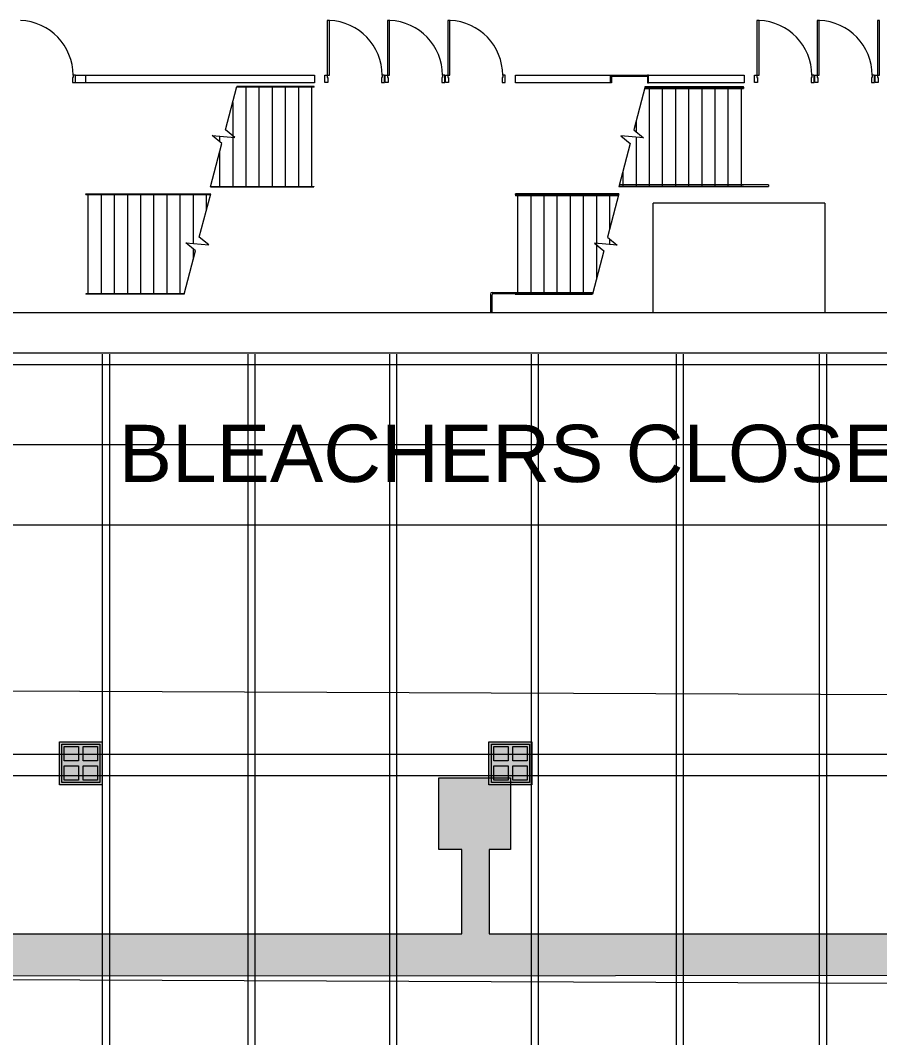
# Model space of a CAD drawing. Header units: inches. Extents: x -10671 to 1761, y -674 to 7170.
# Drawn here: x -9069 to -8349, y 6268 to 7121 of the extents above; entities that cross this region are included whole.
import ezdxf

# ---------------------------------------------------------------- set-up
doc = ezdxf.new("R2010")
doc.units = ezdxf.units.IN
doc.header["$LTSCALE"] = 19.2
doc.header["$MEASUREMENT"] = 0
for name, color, linetype, lineweight, true_color in [('DWG-bldg-utility box', 3, 'Continuous', 18, 0x00ff00), ('Venue-Bleachers Stored', 7, 'Continuous', 15, 0xdd0000), ('Venue-Ceiling-HVAC', 7, 'Continuous', 5, 0xbbbbbb), ('Venue-Rigging Steel-High', 7, 'Continuous', 5, 0x800000), ('Venue-Rigging Steel-Low', 7, 'Continuous', 5, 0x0000dd)]:
    doc.layers.add(name, color=color, linetype=linetype, lineweight=lineweight, true_color=true_color)
for name, color, linetype, lineweight in [('Venue-Ceiling-Lights Circuits', 7, 'Continuous', 5), ('Venue-Floor Pockets', 7, 'Continuous', 5), ('Venue-Walls and Doors', 7, 'Continuous', 5)]:
    doc.layers.add(name, color=color, linetype=linetype, lineweight=lineweight)
doc.styles.add('Arial', font='Arial')

# ---------------------------------------------------------------- blocks, each defined once
blk = doc.blocks.new('FLOORBOX')
at = {"layer": 'Venue-Floor Pockets', "linetype": 'Continuous', "lineweight": 0, "true_color": 0xaaaaaa}
blk.add_hatch(color=253, dxfattribs=at).paths.add_polyline_path([(-18, 18), (18, 18), (18, -18), (-18, -18)])
at = {"layer": 'Venue-Floor Pockets', "linetype": 'Continuous', "lineweight": 0, "true_color": 0xbbbbbb}
blk.add_hatch(color=9, dxfattribs=at).paths.add_polyline_path([(-16, 16), (16, 16), (16, -16), (-16, -16)])
at = {"layer": 'Venue-Floor Pockets', "linetype": 'Continuous', "lineweight": 0, "true_color": 0xdddddd}
for points in [[(-14, 14), (-2, 14), (-2, 2), (-14, 2)], [(2, 14), (14, 14), (14, 2), (2, 2)], [(-14, -2), (-2, -2), (-2, -14), (-14, -14)], [(2, -2), (14, -2), (14, -14), (2, -14)]]:
    blk.add_hatch(color=254, dxfattribs=at).paths.add_polyline_path(points)
at = {"layer": 'Venue-Floor Pockets', "color": 7, "linetype": 'Continuous', "lineweight": 5, "flags": 128}
for points in [[(-18, 18), (18, 18), (18, -18), (-18, -18)], [(-16, 16), (16, 16), (16, -16), (-16, -16)], [(-14, 14), (-2, 14), (-2, 2), (-14, 2)], [(2, 14), (14, 14), (14, 2), (2, 2)], [(-14, -2), (-2, -2), (-2, -14), (-14, -14)], [(2, -2), (14, -2), (14, -14), (2, -14)]]:
    blk.add_lwpolyline(points, close=True, dxfattribs=at)

msp = doc.modelspace()

# ---------------------------------------------------------------- hatches: boundary and pattern name
at = {"layer": 'Venue-Ceiling-HVAC', "linetype": 'Continuous', "lineweight": 0, "true_color": 0xbbbbbb}
msp.add_hatch(color=9, dxfattribs=at).paths.add_polyline_path([(-9581.34, 6319.91), (-9581.74, 6426.19), (-9599.48, 6426.19), (-9599.48, 6486.19), (-9539.48, 6486.19), (-9539.48, 6426.19), (-9557.33, 6426.19), (-9557.33, 6355.28), (-9145.78, 6355.28), (-9145.78, 6426.25), (-9164.97, 6426.25), (-9164.97, 6486.22), (-9104.92, 6486.22), (-9104.92, 6426.25), (-9122.64, 6426.25), (-9122.64, 6355.29), (-8699.14, 6355.29), (-8699.14, 6426.12), (-8718.34, 6426.12), (-8718.34, 6486.22), (-8658.36, 6486.19), (-8658.36, 6426.19), (-8676.11, 6426.19), (-8676.11, 6355.29), (-8250.36, 6355.29), (-8250.36, 6426.19), (-8269.57, 6426.19), (-8269.57, 6486.19), (-8209.57, 6486.19), (-8209.57, 6426.19), (-8227.35, 6426.19), (-8227.35, 6355.38), (-7816.69, 6355.38), (-7816.69, 6426.19), (-7835.88, 6426.19), (-7835.88, 6486.19), (-7775.88, 6486.19), (-7775.88, 6426.19), (-7793.31, 6426.19), (-7793.31, 6355.37), (-7559.34, 6355.86), (-7559.34, 6320.5)])

# ---------------------------------------------------------------- linework, layer by layer
at = {"layer": 'Venue-Bleachers Stored'}
for p, q in [((-7864.26, 6832.29), (-9452.26, 6832.29)), ((-7864.26, 6765.29), (-9452.26, 6765.29)), ((-9452.26, 6698.29), (-7864.26, 6698.29))]:
    msp.add_line(p, q, dxfattribs=at)
at = {"layer": 'Venue-Ceiling-HVAC', "flags": 128}
for points in [[(-9122.64, 6355.29), (-8699.14, 6355.29), (-8699.14, 6426.12), (-8718.34, 6426.12), (-8718.34, 6486.22), (-8658.36, 6486.19), (-8658.36, 6426.19), (-8676.11, 6426.19), (-8676.11, 6355.29), (-8250.36, 6355.29)], [(-7559.34, 6320.5), (-9581.34, 6319.91)]]:
    msp.add_lwpolyline(points, dxfattribs=at)
at = {"layer": 'Venue-Ceiling-Lights Circuits', "color": 7, "linetype": 'Continuous', "lineweight": 5}
for p, q in [((-7458.95, 6552.06), (-10217.82, 6563.62)), ((-7466.2, 6310.17), (-10211.82, 6321.67))]:
    msp.add_line(p, q, dxfattribs=at)
at = {"layer": 'Venue-Rigging Steel-High'}
for p, q in [((-9000.34, 6841.36), (-9000.34, 3990.43)), ((-9000.34, 6841.36), (-9000.34, 3990.43)), ((-8994.34, 6841.36), (-8994.34, 3990.43)), ((-8994.34, 6841.36), (-8994.34, 3990.43)), ((-8878.44, 6841.36), (-8878.44, 3990.43)), ((-8872.44, 6841.36), (-8872.44, 3990.43)), ((-8759.69, 6841.36), (-8759.69, 3990.43)), ((-8753.69, 6841.36), (-8753.69, 3990.43)), ((-8640.98, 6841.36), (-8640.98, 3990.43)), ((-8634.98, 6841.36), (-8634.98, 3990.43)), ((-8519.47, 6841.36), (-8519.47, 3990.43)), ((-8513.47, 6841.36), (-8513.47, 3990.43)), ((-8399.49, 6841.36), (-8399.49, 3990.43)), ((-8393.49, 6841.36), (-8393.49, 3990.43))]:
    msp.add_line(p, q, dxfattribs=at)
at = {"layer": 'Venue-Rigging Steel-Low'}
for p, q in [((-7587.71, 6505.75), (-9700.72, 6505.75)), ((-7587.71, 6487.75), (-9700.72, 6487.75))]:
    msp.add_line(p, q, dxfattribs=at)
at = {"layer": 'Venue-Walls and Doors'}
for p, q in [((-9022.76, 7075.04), (-9014.01, 7075.04)), ((-9022.76, 7069.04), (-9014.01, 7069.04)), ((-8574.51, 7068.54), (-8574.51, 7075.04)), ((-8574.51, 7075.04), (-8573.51, 7075.04)), ((-8573.51, 7068.54), (-8574.51, 7068.54)), ((-8573.51, 7075.04), (-8573.51, 7068.54)), ((-8542.51, 7075.04), (-8543.51, 7075.04)), ((-8543.51, 7075.04), (-8543.51, 7068.54)), ((-8543.51, 7068.54), (-8542.51, 7068.54)), ((-8542.51, 7068.54), (-8542.51, 7075.04)), ((-8822.73, 7065.16), (-8887.55, 7065.16)), ((-8822.73, 7065.54), (-8887.45, 7065.54)), ((-8879.98, 7065.16), (-8879.98, 6981.91)), ((-8868.98, 7065.16), (-8868.98, 6981.91)), ((-8857.98, 7065.16), (-8857.98, 6981.91)), ((-8846.98, 7065.16), (-8846.98, 6981.91)), ((-8835.98, 7065.16), (-8835.98, 6981.91)), ((-8824.98, 7065.16), (-8824.98, 6981.91)), ((-8822.73, 7065.16), (-8822.73, 7065.54)), ((-8545.76, 7064.04), (-8463.03, 7064.04)), ((-8545.47, 7065.16), (-8463.03, 7065.16)), ((-8545.37, 7065.54), (-8463.03, 7065.54)), ((-8542.03, 7065.16), (-8542.03, 6981.91)), ((-8531.03, 7065.16), (-8531.03, 6981.91)), ((-8520.03, 7065.16), (-8520.03, 6981.91)), ((-8509.03, 7065.16), (-8509.03, 6981.91)), ((-8498.03, 7065.16), (-8498.03, 6981.91)), ((-8487.03, 7065.16), (-8487.03, 6981.91)), ((-8476.03, 7065.16), (-8476.03, 6981.91)), ((-8465.03, 7065.16), (-8465.03, 6981.91)), ((-8463.03, 7065.16), (-8463.03, 7065.54)), ((-8463.03, 7065.16), (-8463.03, 7064.04)), ((-8890.98, 7052.17), (-8890.98, 6981.91)), ((-8553.03, 7036.53), (-8553.03, 7027.78)), ((-8901.98, 7023.93), (-8901.98, 7019.29)), ((-8553.03, 7023.14), (-8553.03, 6981.91)), ((-8901.98, 7010.55), (-8901.98, 6981.91)), ((-8564.03, 6994.9), (-8564.03, 6981.91)), ((-9013.98, 6975.54), (-8909.45, 6975.54)), ((-9013.98, 6975.16), (-9013.98, 6975.54)), ((-9013.98, 6975.16), (-8909.55, 6975.16)), ((-9011.98, 6891.91), (-9011.98, 6975.16)), ((-9000.98, 6891.91), (-9000.98, 6975.16)), ((-8989.98, 6891.91), (-8989.98, 6975.16)), ((-8978.98, 6891.91), (-8978.98, 6975.16)), ((-8967.98, 6891.91), (-8967.98, 6975.16)), ((-8956.98, 6891.91), (-8956.98, 6975.16)), ((-8945.98, 6891.91), (-8945.98, 6975.16)), ((-8934.98, 6891.91), (-8934.98, 6975.16)), ((-8923.98, 6933.93), (-8923.98, 6975.16)), ((-8912.98, 6962.17), (-8912.98, 6975.16)), ((-8909.65, 6981.54), (-8822.98, 6981.54)), ((-8909.55, 6981.91), (-8822.98, 6981.91)), ((-8822.98, 6981.91), (-8822.98, 6981.54)), ((-8567.37, 6975.54), (-8654.03, 6975.54)), ((-8654.03, 6975.16), (-8654.03, 6975.54)), ((-8567.47, 6975.16), (-8654.03, 6975.16)), ((-8654.03, 6975.16), (-8654.03, 6975.16)), ((-8654.03, 6975.16), (-8654.03, 6974.04)), ((-8652.03, 6891.91), (-8652.03, 6975.16)), ((-8641.03, 6891.91), (-8641.03, 6975.16)), ((-8630.03, 6891.91), (-8630.03, 6975.16)), ((-8619.03, 6891.91), (-8619.03, 6975.16)), ((-8608.03, 6891.91), (-8608.03, 6975.16)), ((-8597.03, 6891.91), (-8597.03, 6975.16)), ((-8586.03, 6904.9), (-8586.03, 6975.16)), ((-8575.03, 6946.53), (-8575.03, 6975.16)), ((-8463.03, 6981.54), (-8567.56, 6981.54)), ((-8463.03, 6981.91), (-8567.47, 6981.91)), ((-8442.03, 6983.04), (-8567.17, 6983.04)), ((-8463.03, 6981.91), (-8442.03, 6981.91)), ((-8463.03, 6981.91), (-8463.03, 6981.54)), ((-8442.03, 6983.04), (-8442.03, 6981.91)), ((-8567.76, 6974.04), (-8654.03, 6974.04)), ((-8538.76, 6875.79), (-8538.76, 6967.78)), ((-8394.76, 6967.78), (-8538.76, 6967.78)), ((-8394.76, 6967.78), (-8394.76, 6875.79)), ((-8575.03, 6933.14), (-8575.03, 6937.78)), ((-8923.98, 6920.55), (-8923.98, 6929.29)), ((-9013.98, 6891.91), (-9013.98, 6891.54)), ((-8931.55, 6891.91), (-9013.98, 6891.91)), ((-8931.65, 6891.54), (-9013.98, 6891.54)), ((-8674.99, 6891.91), (-8675.03, 6891.91)), ((-8675.03, 6891.54), (-8675.03, 6875.79)), ((-8673.91, 6890.41), (-8673.91, 6875.79)), ((-8673.53, 6893.04), (-8589.17, 6893.04)), ((-8654.28, 6891.91), (-8672.41, 6891.91)), ((-8654.28, 6891.91), (-8589.47, 6891.91)), ((-8654.28, 6891.91), (-8654.28, 6891.54)), ((-8654.28, 6891.54), (-8589.56, 6891.54))]:
    msp.add_line(p, q, dxfattribs=at)
at = {"layer": 'Venue-Walls and Doors', "flags": 128}
for points in [[(-8810.01, 7075.04), (-8810.01, 7121.04), (-8811.76, 7121.04), (-8811.76, 7075.04)], [(-8759.51, 7075.04), (-8759.51, 7121.04), (-8761.26, 7121.04), (-8761.26, 7075.04)], [(-8709.01, 7075.04), (-8709.01, 7121.04), (-8710.76, 7121.04), (-8710.76, 7075.04)], [(-8450.01, 7075.04), (-8450.01, 7121.04), (-8451.76, 7121.04), (-8451.76, 7075.04)], [(-8399.51, 7075.04), (-8399.51, 7121.04), (-8401.26, 7121.04), (-8401.26, 7075.04)], [(-8349.01, 7075.04), (-8349.01, 7121.04), (-8350.76, 7121.04), (-8350.76, 7075.04)], [(-9022.76, 7069.04), (-9022.76, 7075.04), (-9024.76, 7075.04), (-9024.76, 7073.04), (-9025.26, 7073.04), (-9025.26, 7069.04)], [(-8822.51, 7068.54), (-9014.01, 7068.54), (-9014.01, 7075.04), (-8822.51, 7075.04)], [(-8813.76, 7069.04), (-8813.76, 7075.04), (-8811.76, 7075.04), (-8811.76, 7073.04), (-8811.26, 7073.04), (-8811.26, 7069.04)], [(-8763.76, 7069.04), (-8763.76, 7075.04), (-8765.76, 7075.04), (-8765.76, 7073.04), (-8766.26, 7073.04), (-8766.26, 7069.04)], [(-8763.26, 7069.04), (-8763.26, 7075.04), (-8761.26, 7075.04), (-8761.26, 7073.04), (-8760.76, 7073.04), (-8760.76, 7069.04)], [(-8713.26, 7069.04), (-8713.26, 7075.04), (-8715.26, 7075.04), (-8715.26, 7073.04), (-8715.76, 7073.04), (-8715.76, 7069.04)], [(-8712.76, 7069.04), (-8712.76, 7075.04), (-8710.76, 7075.04), (-8710.76, 7073.04), (-8710.26, 7073.04), (-8710.26, 7069.04)], [(-8662.76, 7069.04), (-8662.76, 7075.04), (-8664.76, 7075.04), (-8664.76, 7073.04), (-8665.26, 7073.04), (-8665.26, 7069.04)], [(-8543.51, 7074.04), (-8573.51, 7074.04), (-8573.51, 7075.04), (-8543.51, 7075.04)], [(-8453.76, 7069.04), (-8453.76, 7075.04), (-8451.76, 7075.04), (-8451.76, 7073.04), (-8451.26, 7073.04), (-8451.26, 7069.04)], [(-8403.76, 7069.04), (-8403.76, 7075.04), (-8405.76, 7075.04), (-8405.76, 7073.04), (-8406.26, 7073.04), (-8406.26, 7069.04)], [(-8403.26, 7069.04), (-8403.26, 7075.04), (-8401.26, 7075.04), (-8401.26, 7073.04), (-8400.76, 7073.04), (-8400.76, 7069.04)], [(-8353.26, 7069.04), (-8353.26, 7075.04), (-8355.26, 7075.04), (-8355.26, 7073.04), (-8355.76, 7073.04), (-8355.76, 7069.04)], [(-8352.76, 7069.04), (-8352.76, 7075.04), (-8350.76, 7075.04), (-8350.76, 7073.04), (-8350.26, 7073.04), (-8350.26, 7069.04)]]:
    msp.add_lwpolyline(points, close=True, dxfattribs=at)
for points in [[(-9458.26, 6842.29), (-7858.26, 6842.29), (-7858.26, 6706.29), (-7861.26, 6706.29), (-7861.26, 6698.29), (-7846.26, 6698.29), (-7846.26, 6760.29), (-7843.76, 6760.29), (-7843.76, 6768.29), (-7846.26, 6768.29), (-7846.26, 6866.29), (-7843.76, 6866.29), (-7843.76, 6877.29), (-7934.26, 6877.29), (-7934.26, 7068.54), (-7942.01, 7068.54), (-7942.01, 6875.79), (-9894.51, 6875.79)], [(-8574.51, 7068.54), (-8654.01, 7068.54), (-8654.01, 7075.04), (-8574.51, 7075.04)], [(-8542.51, 7075.04), (-8462.51, 7075.04), (-8462.51, 7068.54), (-8542.51, 7068.54)], [(-8909.65, 6981.54), (-8900.08, 7017.74), (-8908.27, 7024.44), (-8889.11, 7022.88), (-8897.01, 7029.34), (-8887.45, 7065.54)], [(-8545.37, 7065.54), (-8554.93, 7029.34), (-8546.75, 7022.63), (-8565.9, 7024.2), (-8558, 7017.74), (-8567.56, 6981.54)], [(-8931.65, 6891.54), (-8922.08, 6927.74), (-8930.27, 6934.45), (-8911.11, 6932.88), (-8919.01, 6939.34), (-8909.45, 6975.54)], [(-8567.37, 6975.54), (-8576.93, 6939.34), (-8568.75, 6932.63), (-8587.9, 6934.2), (-8580, 6927.74), (-8589.56, 6891.54)]]:
    msp.add_lwpolyline(points, dxfattribs=at)
at = {"layer": 'Venue-Walls and Doors'}
for centre, radius, start, end in [((-9070.76, 7075.04), 46, 0, 87.61198), ((-8811.76, 7075.04), 46, 0, 87.61198), ((-8761.26, 7075.04), 46, 0, 87.61198), ((-8710.76, 7075.04), 46, 0, 87.61198), ((-8451.76, 7075.04), 46, 0, 87.61198), ((-8401.26, 7075.04), 46, 0, 87.61198), ((-8673.53, 6891.54), 1.5, 90, 180), ((-8672.41, 6890.41), 1.5, 90, 180)]:
    msp.add_arc(centre, radius, start, end, dxfattribs=at)

# ---------------------------------------------------------------- block references
at = {"layer": 'DWG-bldg-utility box', "rotation": 90}
for p in [(-9018.26, 6498.29), (-8658.26, 6498.29)]:
    msp.add_blockref('FLOORBOX', p, dxfattribs=at)

# ---------------------------------------------------------------- texts
at = {"layer": 'Venue-Bleachers Stored', "insert": (-8636.29, 6757.74), "char_height": 48, "attachment_point": 5, "line_spacing_factor": 0.970891, "style": 'Arial'}
msp.add_mtext('BLEACHERS CLOSED', dxfattribs=at)

doc.saveas('drawing.dxf')
